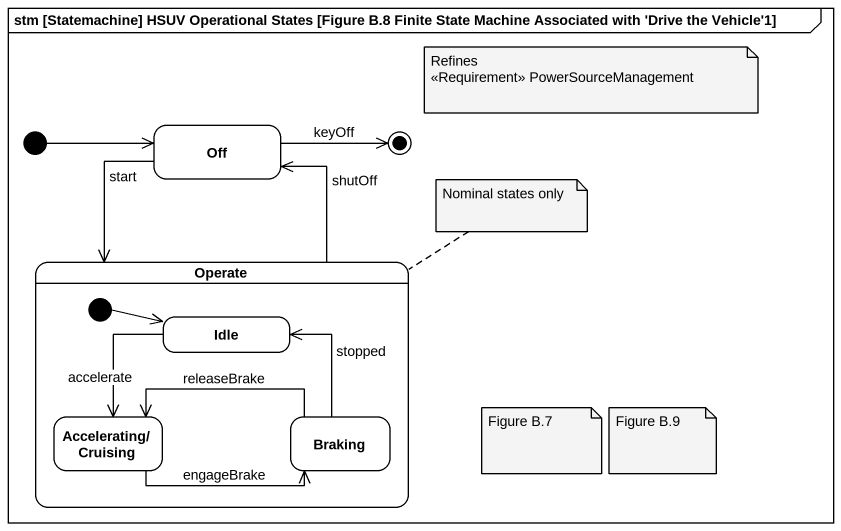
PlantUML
@startuml
mainframe stm [Statemachine] HSUV Operational States [Figure B.8 Finite State Machine Associated with 'Drive the Vehicle'1]
hide empty description
state Off #FFFFFF
state Operate #FFFFFF {
  state Idle #FFFFFF
  state "Accelerating/Cruising" as Accelerating_Cruising #FFFFFF
  state Braking #FFFFFF
  [*] -right-> Idle
}
[*] -right-> Off
Off --> Operate : start
Operate -up-> Off : shutOff
Idle --> Accelerating_Cruising : accelerate
Accelerating_Cruising -right-> Braking : engageBrake
Braking -up-> Idle : stopped
Braking -left-> Accelerating_Cruising : releaseBrake
Off -right-> [*] : keyOff
note as N1
  Refines
  <<Requirement>> PowerSourceManagement
end note
note top of Operate : Nominal states only
note as N3
  Figure B.7
end note
note as N4
  Figure B.9
end note
@enduml
